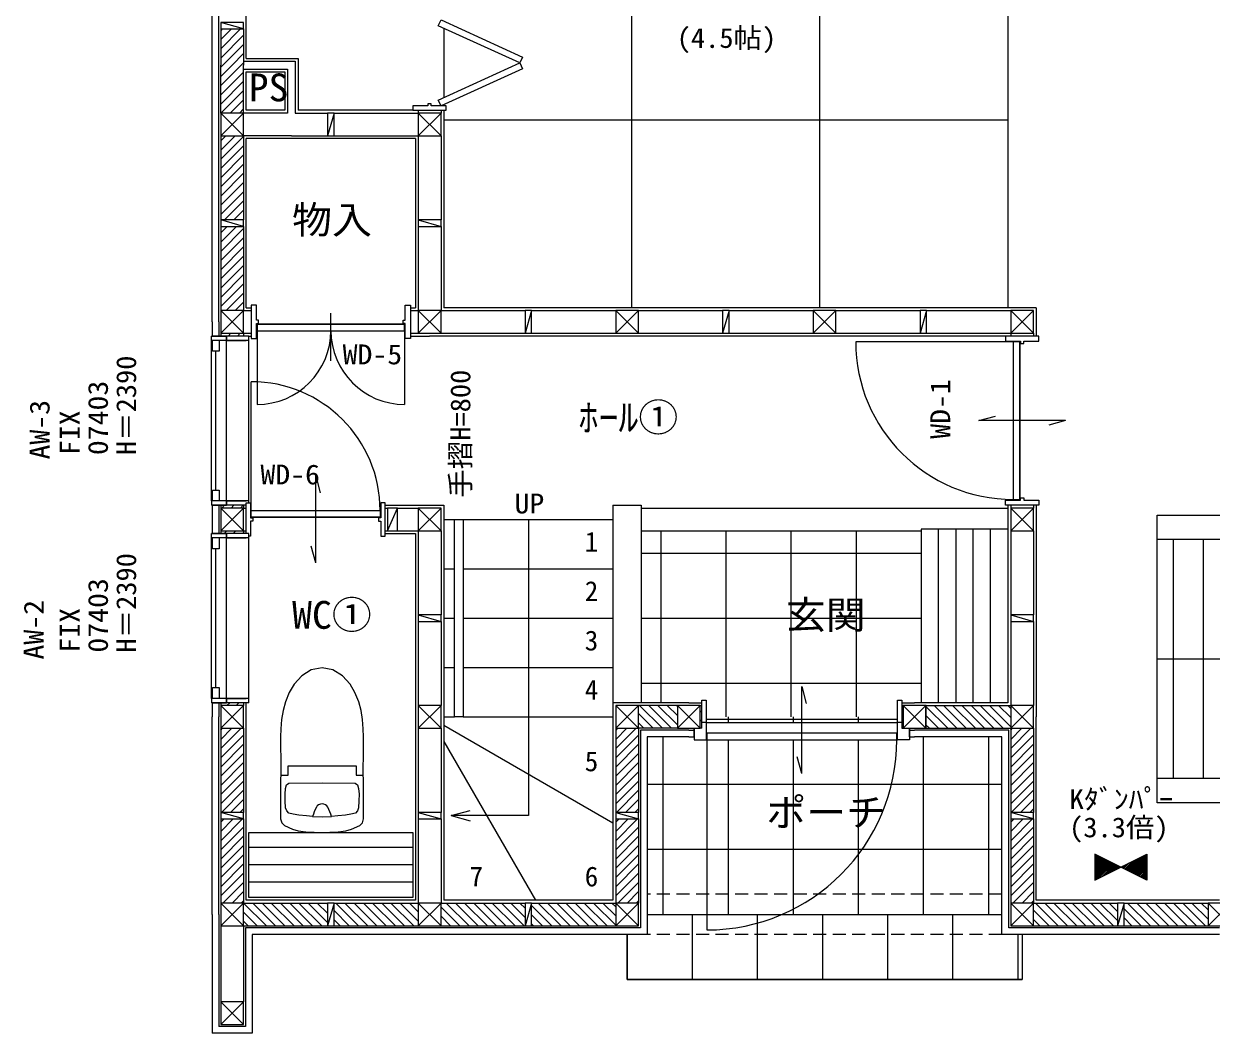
# Model space of a CAD drawing. Units: millimetres at full size, sheet at 1:50. Extents: x -8065 to 1202, y -4689 to 4303.
# Drawn here: x -8065 to -2588, y -4354 to 297 of the extents above; entities that cross this region are included whole.
import ezdxf
from ezdxf.enums import TextEntityAlignment as Align

# ---------------------------------------------------------------- set-up
doc = ezdxf.new("R2010")
doc.units = ezdxf.units.MM
doc.header["$LTSCALE"] = 50
doc.linetypes.add('DASHED1', pattern=[1.8, 1.2, -0.6])
for name, color, linetype, lineweight in [('0-2_柱', 3, 'Continuous', 20), ('0-3_仕上', 3, 'Continuous', 20), ('0-4_下地', 2, 'Continuous', 5), ('0-5_建具', 3, 'Continuous', 20), ('0-6_住設', 2, 'Continuous', 5), ('0-8_造作', 4, 'Continuous', 5), ('0-A_文字', 2, 'Continuous', 5), ('0-B_ハッチ', 1, 'Continuous', 9), ('0-D_ﾚｲﾔ 14', 2, 'Continuous', 5), ('0-E_ﾚｲﾔ 15', 4, 'Continuous', 5), ('0-F_補助線', 4, 'Continuous', 5)]:
    doc.layers.add(name, color=color, linetype=linetype, lineweight=lineweight)
doc.layers.add('0-9_寸法', color=5, linetype='Continuous')
doc.styles.add('ＭＳ ゴシック', font='')
doc.styles.get('ＭＳ ゴシック').set_extended_font_data('MS Gothic')

msp = doc.modelspace()

# ---------------------------------------------------------------- linework, layer by layer
at = {"layer": '0-2_柱'}
for points in [[(-7157.14, -113.87), (-7157.14, -218.87), (-7052.14, -218.87), (-7052.14, -113.87)], [(-6247.14, -113.87), (-6247.14, -218.87), (-6142.14, -218.87), (-6142.14, -113.87)], [(-7157.14, -1023.87), (-7157.14, -1128.87), (-7052.14, -1128.87), (-7052.14, -1023.87)], [(-6247.14, -1023.87), (-6247.14, -1128.87), (-6142.14, -1128.87), (-6142.14, -1023.87)], [(-5232.14, -1128.87), (-5232.14, -1023.87), (-5337.14, -1023.87), (-5337.14, -1128.87)], [(-4322.14, -1128.87), (-4322.14, -1023.87), (-4427.14, -1023.87), (-4427.14, -1128.87)], [(-3517.14, -1023.87), (-3517.14, -1128.87), (-3412.14, -1128.87), (-3412.14, -1023.87)], [(-7157.14, -1933.87), (-7157.14, -2038.87), (-7052.14, -2038.87), (-7052.14, -1933.87)], [(-6247.14, -1933.87), (-6247.14, -2038.87), (-6142.14, -2038.87), (-6142.14, -1933.87)], [(-3412.14, -1933.87), (-3517.14, -1933.87), (-3517.14, -2038.87), (-3412.14, -2038.87)], [(-7157.14, -2948.87), (-7052.14, -2948.87), (-7052.14, -2843.87), (-7157.14, -2843.87)], [(-6142.14, -2843.87), (-6247.14, -2843.87), (-6247.14, -2948.87), (-6142.14, -2948.87)], [(-5337.14, -2843.87), (-5337.14, -2948.87), (-5232.14, -2948.87), (-5232.14, -2843.87)], [(-5053.14, -2843.87), (-5053.14, -2948.87), (-4948.14, -2948.87), (-4948.14, -2843.87)], [(-4013.14, -2843.87), (-4013.14, -2948.87), (-3908.14, -2948.87), (-3908.14, -2843.87)], [(-3517.14, -2843.87), (-3517.14, -2948.87), (-3412.14, -2948.87), (-3412.14, -2843.87)], [(-7157.14, -3753.87), (-7157.14, -3858.87), (-7052.14, -3858.87), (-7052.14, -3753.87)], [(-6247.14, -3753.87), (-6247.14, -3858.87), (-6142.14, -3858.87), (-6142.14, -3753.87)], [(-5337.14, -3753.87), (-5337.14, -3858.87), (-5232.14, -3858.87), (-5232.14, -3753.87)], [(-3517.14, -3753.87), (-3517.14, -3858.87), (-3412.14, -3858.87), (-3412.14, -3753.87)], [(-2502.14, -3858.87), (-2502.14, -3753.87), (-2607.14, -3753.87), (-2607.14, -3858.87)], [(-7157.14, -4208.87), (-7157.14, -4313.87), (-7052.14, -4313.87), (-7052.14, -4208.87)]]:
    msp.add_lwpolyline(points, close=True, dxfattribs=at)
at = {"layer": '0-3_仕上'}
for p, q in [((-7197.14, 106.63), (-7197.14, 743.63)), ((-7039.64, 137.13), (-7039.64, 743.63)), ((-7039.64, 137.13), (-6801.14, 137.13)), ((-6801.14, 137.13), (-6801.14, -101.37)), ((-7197.14, -166.37), (-7197.14, 106.63)), ((-7039.64, 76.13), (-6862.14, 76.13)), ((-7039.64, -101.37), (-7039.64, 76.13)), ((-6862.14, 76.13), (-6862.14, -101.37)), ((-6862.14, -101.37), (-7039.64, -101.37)), ((-6271.64, -101.37), (-6801.14, -101.37)), ((-7197.14, -1076.37), (-7197.14, -166.37)), ((-7039.64, -1011.37), (-7039.64, -231.37)), ((-6831.64, -231.37), (-7039.64, -231.37)), ((-6259.64, -231.37), (-6831.64, -231.37)), ((-6259.64, -231.37), (-6259.64, -1011.37)), ((-7039.64, -1011.37), (-7016.64, -1011.37)), ((-6282.64, -1011.37), (-6259.64, -1011.37)), ((-5284.64, -1011.37), (-6129.64, -1011.37)), ((-4374.64, -1011.37), (-5284.64, -1011.37)), ((-3399.64, -1011.37), (-4374.64, -1011.37)), ((-3399.64, -1011.37), (-3399.64, -1141.37)), ((-7197.14, -1076.37), (-7197.14, -1141.37)), ((-7027.64, -1141.37), (-7016.64, -1141.37)), ((-6282.64, -1141.37), (-6194.64, -1141.37)), ((-5284.64, -1141.37), (-6194.64, -1141.37)), ((-4374.64, -1141.37), (-5284.64, -1141.37)), ((-3541.64, -1141.37), (-4374.64, -1141.37)), ((-7197.14, -1921.37), (-7197.14, -1986.37)), ((-6399.64, -1921.37), (-6129.64, -1921.37)), ((-6129.64, -1921.37), (-6129.64, -2896.37)), ((-3529.64, -1921.37), (-3529.64, -1986.37)), ((-3399.64, -1921.37), (-3399.64, -1986.37)), ((-7197.14, -1986.37), (-7197.14, -2051.37)), ((-3529.64, -1986.37), (-3529.64, -2831.37)), ((-3399.64, -1986.37), (-3399.64, -2896.37)), ((-6399.64, -2051.37), (-6259.64, -2051.37)), ((-6259.64, -2051.37), (-6259.64, -2896.37)), ((-7197.14, -2831.37), (-7197.14, -2896.37)), ((-7039.64, -2896.37), (-7039.64, -2831.37)), ((-5000.64, -2831.37), (-5349.64, -2831.37)), ((-5349.64, -2831.37), (-5349.64, -3741.37)), ((-5000.64, -2831.37), (-4940.64, -2831.37)), ((-4920.64, -2831.37), (-4920.54, -2831.37)), ((-4038.74, -2831.37), (-4038.64, -2831.37)), ((-4018.64, -2831.37), (-3960.64, -2831.37)), ((-3529.64, -2831.37), (-3960.64, -2831.37)), ((-7197.14, -3806.37), (-7197.14, -2896.37)), ((-7039.64, -3741.37), (-7039.64, -2896.37)), ((-6259.64, -2896.37), (-6259.64, -3741.37)), ((-6129.64, -2896.37), (-6129.64, -3741.37)), ((-3399.64, -3741.37), (-3399.64, -2896.37)), ((-5000.64, -2988.87), (-5192.14, -2988.87)), ((-5192.14, -2988.87), (-5192.14, -3898.87)), ((-5000.64, -2988.87), (-4975.64, -2988.87)), ((-3983.64, -2988.87), (-3960.64, -2988.87)), ((-3557.14, -2988.87), (-3960.64, -2988.87)), ((-3557.14, -3898.87), (-3557.14, -2988.87)), ((-6259.64, -3741.37), (-7039.64, -3741.37)), ((-5349.64, -3741.37), (-6129.64, -3741.37)), ((-2554.64, -3741.37), (-3399.64, -3741.37)), ((-7197.14, -3806.37), (-7197.14, -4353.87)), ((-6194.64, -3898.87), (-7012.14, -3898.87)), ((-7012.14, -3898.87), (-7012.14, -4353.87)), ((-5192.14, -3898.87), (-6194.64, -3898.87)), ((-2554.64, -3898.87), (-3557.14, -3898.87)), ((-7012.14, -4353.87), (-7197.14, -4353.87))]:
    msp.add_line(p, q, dxfattribs=at)
at = {"layer": '0-3_仕上', "color": 4, "lineweight": 5}
msp.add_line((-5349.64, -1921.37), (-5219.64, -1921.37), dxfattribs=at)
at = {"layer": '0-3_仕上', "color": 2, "lineweight": 5}
for p, q in [((-5219.64, -1933.87), (-3529.64, -1933.87)), ((-6129.64, -1986.37), (-6079.64, -1986.37)), ((-6039.64, -1986.37), (-5349.64, -1986.37)), ((-5219.64, -2038.87), (-3929.64, -2038.87)), ((-6129.64, -2213.87), (-6079.64, -2213.87)), ((-6039.64, -2213.87), (-5349.64, -2213.87)), ((-6129.64, -2441.37), (-6079.64, -2441.37)), ((-6039.64, -2441.37), (-5349.64, -2441.37)), ((-6129.64, -2668.87), (-6079.64, -2668.87)), ((-6039.64, -2668.87), (-5349.64, -2668.87)), ((-6129.64, -2896.37), (-6079.64, -2896.37)), ((-6039.64, -2896.37), (-5349.64, -2896.37)), ((-6129.64, -2933.9), (-5349.64, -3384.23)), ((-6129.64, -3008.95), (-5706.78, -3741.37)), ((-5192.14, -3806.37), (-3557.14, -3806.37))]:
    msp.add_line(p, q, dxfattribs=at)
at = {"layer": '0-3_仕上'}
msp.add_lwpolyline([(-6129.64, -101.37), (-6129.64, -166.37), (-6129.64, -1011.37)], dxfattribs=at)
at = {"layer": '0-3_仕上', "color": 2, "lineweight": 5}
msp.add_lwpolyline([(-6039.64, -1986.37), (-6039.64, -2896.37), (-6079.64, -2896.37), (-6079.64, -1986.37)], close=True, dxfattribs=at)
msp.add_lwpolyline([(-3464.64, -3898.87), (-3464.64, -4106.37), (-5284.64, -4106.37), (-5284.64, -3898.87)], dxfattribs=at)
at = {"layer": '0-4_下地'}
for p, q in [((-7166.14, 106.63), (-7166.14, 743.63)), ((-7157.14, 273.63), (-7157.14, 106.63)), ((-7052.14, 273.63), (-7052.14, 124.63)), ((-7052.14, 124.63), (-6813.64, 124.63)), ((-6813.64, 124.63), (-6813.64, -113.87)), ((-7166.14, -166.37), (-7166.14, 106.63)), ((-7157.14, -113.87), (-7157.14, 106.63)), ((-7052.14, 88.63), (-6849.64, 88.63)), ((-7052.14, -113.87), (-7052.14, 88.63)), ((-6849.64, 88.63), (-6849.64, -113.87)), ((-6247.14, -101.37), (-6247.14, -113.87)), ((-6142.14, -101.37), (-6142.14, -113.87)), ((-6849.64, -113.87), (-7052.14, -113.87)), ((-6813.64, -113.87), (-6664.64, -113.87)), ((-6634.64, -113.87), (-6247.14, -113.87)), ((-7166.14, -1076.37), (-7166.14, -166.37)), ((-7157.14, -218.87), (-7157.14, -606.37)), ((-7052.14, -218.87), (-7052.14, -606.37)), ((-6831.64, -218.87), (-7052.14, -218.87)), ((-6831.64, -218.87), (-6664.64, -218.87)), ((-6634.64, -218.87), (-6247.14, -218.87)), ((-6247.14, -218.87), (-6247.14, -606.37)), ((-6142.14, -218.87), (-6142.14, -606.37)), ((-7157.14, -636.37), (-7157.14, -1023.87)), ((-7052.14, -636.37), (-7052.14, -1023.87)), ((-6247.14, -636.37), (-6247.14, -1023.87)), ((-6142.14, -636.37), (-6142.14, -1023.87)), ((-7052.14, -1023.87), (-7016.64, -1023.87)), ((-6992.64, -1023.87), (-6992.54, -1023.87)), ((-6306.74, -1023.87), (-6306.64, -1023.87)), ((-6282.64, -1023.87), (-6247.14, -1023.87)), ((-6142.14, -1023.87), (-5754.64, -1023.87)), ((-5724.64, -1023.87), (-5337.14, -1023.87)), ((-5232.14, -1023.87), (-4844.64, -1023.87)), ((-4814.64, -1023.87), (-4427.14, -1023.87)), ((-4322.14, -1023.87), (-3934.64, -1023.87)), ((-3904.64, -1023.87), (-3517.14, -1023.87)), ((-7166.14, -1076.37), (-7166.14, -1141.37)), ((-7157.14, -1128.87), (-7157.14, -1141.37)), ((-7052.14, -1128.87), (-7016.64, -1128.87)), ((-7052.14, -1128.87), (-7052.14, -1141.37)), ((-6992.64, -1128.87), (-6992.54, -1128.87)), ((-6306.74, -1128.87), (-6306.64, -1128.87)), ((-6282.64, -1128.87), (-6247.14, -1128.87)), ((-6142.14, -1128.87), (-5754.64, -1128.87)), ((-5724.64, -1128.87), (-5337.14, -1128.87)), ((-5232.14, -1128.87), (-4844.64, -1128.87)), ((-4814.64, -1128.87), (-4427.14, -1128.87)), ((-4322.14, -1128.87), (-3934.64, -1128.87)), ((-3904.64, -1128.87), (-3517.14, -1128.87)), ((-3517.14, -1128.87), (-3517.14, -1141.37)), ((-3412.14, -1128.87), (-3412.14, -1141.37)), ((-7166.14, -1921.37), (-7166.14, -1986.37)), ((-7157.14, -1921.37), (-7157.14, -1933.87)), ((-7052.14, -1921.37), (-7052.14, -1933.87)), ((-7052.14, -1933.87), (-7039.64, -1933.87)), ((-7019.64, -1933.87), (-7019.54, -1933.87)), ((-6419.74, -1933.87), (-6419.64, -1933.87)), ((-6399.64, -1933.87), (-6388.14, -1933.87)), ((-6343.14, -1933.87), (-6247.14, -1933.87)), ((-5349.64, -1921.37), (-5349.64, -2831.37)), ((-5219.64, -1921.37), (-5219.64, -2831.37)), ((-3517.14, -1921.37), (-3517.14, -1933.87)), ((-3412.14, -1921.37), (-3412.14, -1933.87)), ((-7166.14, -1986.37), (-7166.14, -2051.37)), ((-7157.14, -2038.87), (-7157.14, -2051.37)), ((-7052.14, -2038.87), (-7039.64, -2038.87)), ((-7052.14, -2038.87), (-7052.14, -2051.37)), ((-7019.64, -2038.87), (-7019.54, -2038.87)), ((-6419.74, -2038.87), (-6419.64, -2038.87)), ((-6399.64, -2038.87), (-6388.14, -2038.87)), ((-6343.14, -2038.87), (-6247.14, -2038.87)), ((-6247.14, -2038.87), (-6247.14, -2426.37)), ((-6142.14, -2038.87), (-6142.14, -2426.37)), ((-3517.14, -2038.87), (-3517.14, -2426.37)), ((-3412.14, -2038.87), (-3412.14, -2426.37)), ((-6247.14, -2456.37), (-6247.14, -2843.87)), ((-6142.14, -2456.37), (-6142.14, -2843.87)), ((-3517.14, -2456.37), (-3517.14, -2843.87)), ((-3412.14, -2456.37), (-3412.14, -2843.87)), ((-7166.14, -2831.37), (-7166.14, -2896.37)), ((-7157.14, -2831.37), (-7157.14, -2843.87)), ((-7052.14, -2831.37), (-7052.14, -2843.87)), ((-5053.14, -2843.87), (-5232.14, -2843.87)), ((-4948.14, -2843.87), (-4940.64, -2843.87)), ((-4920.64, -2843.87), (-4920.54, -2843.87)), ((-4038.74, -2843.87), (-4038.64, -2843.87)), ((-4018.64, -2843.87), (-4013.14, -2843.87)), ((-3906.14, -2843.87), (-3517.14, -2843.87)), ((-7166.14, -3806.37), (-7166.14, -2896.37)), ((-7157.14, -2948.87), (-7157.14, -3336.37)), ((-7052.14, -2948.87), (-7052.14, -3336.37)), ((-6247.14, -2948.87), (-6247.14, -3336.37)), ((-6142.14, -2948.87), (-6142.14, -3336.37)), ((-5337.14, -2948.87), (-5337.14, -3336.37)), ((-5053.14, -2948.87), (-5232.14, -2948.87)), ((-5232.14, -2948.87), (-5232.14, -3336.37)), ((-3906.14, -2948.87), (-3517.14, -2948.87)), ((-3517.14, -2948.87), (-3517.14, -3336.37)), ((-3412.14, -2948.87), (-3412.14, -3336.37)), ((-5000.64, -2957.87), (-5223.14, -2957.87)), ((-5223.14, -2957.87), (-5223.14, -3867.87)), ((-5000.64, -2957.87), (-4975.64, -2957.87)), ((-3983.64, -2957.87), (-3960.64, -2957.87)), ((-3526.14, -2957.87), (-3960.64, -2957.87)), ((-3526.14, -3867.87), (-3526.14, -2957.87)), ((-7157.14, -3366.37), (-7157.14, -3753.87)), ((-7052.14, -3366.37), (-7052.14, -3753.87)), ((-6247.14, -3366.37), (-6247.14, -3753.87)), ((-6142.14, -3366.37), (-6142.14, -3753.87)), ((-5337.14, -3366.37), (-5337.14, -3753.87)), ((-5232.14, -3366.37), (-5232.14, -3753.87)), ((-3517.14, -3366.37), (-3517.14, -3753.87)), ((-3412.14, -3366.37), (-3412.14, -3753.87)), ((-7052.14, -3753.87), (-6664.64, -3753.87)), ((-6634.64, -3753.87), (-6247.14, -3753.87)), ((-6142.14, -3753.87), (-5754.64, -3753.87)), ((-5724.64, -3753.87), (-5337.14, -3753.87)), ((-3412.14, -3753.87), (-3024.64, -3753.87)), ((-2994.64, -3753.87), (-2607.14, -3753.87)), ((-7166.14, -3806.37), (-7166.14, -4322.87)), ((-7157.14, -3858.87), (-7157.14, -4208.87)), ((-7052.14, -3858.87), (-6664.64, -3858.87)), ((-7052.14, -3858.87), (-7052.14, -4208.87)), ((-6194.64, -3867.87), (-7043.14, -3867.87)), ((-7043.14, -3867.87), (-7043.14, -4322.87)), ((-6634.64, -3858.87), (-6247.14, -3858.87)), ((-5223.14, -3867.87), (-6194.64, -3867.87)), ((-6142.14, -3858.87), (-5754.64, -3858.87)), ((-5724.64, -3858.87), (-5337.14, -3858.87)), ((-2554.64, -3867.87), (-3526.14, -3867.87)), ((-3412.14, -3858.87), (-3024.64, -3858.87)), ((-2994.64, -3858.87), (-2607.14, -3858.87)), ((-7043.14, -4322.87), (-7166.14, -4322.87))]:
    msp.add_line(p, q, dxfattribs=at)
at = {"layer": '0-4_下地', "linetype": 'DASHED1'}
for p, q in [((-3557.14, -3713.87), (-5192.14, -3713.87)), ((-3557.14, -3898.87), (-5192.14, -3898.87))]:
    msp.add_line(p, q, dxfattribs=at)
at = {"layer": '0-4_下地', "color": 3, "lineweight": 20}
for points in [[(-7157.14, 273.63), (-7052.14, 273.63), (-7052.14, 303.63), (-7157.14, 303.63)], [(-6634.64, -218.87), (-6634.64, -113.87), (-6664.64, -113.87), (-6664.64, -218.87)], [(-7157.14, -636.37), (-7052.14, -636.37), (-7052.14, -606.37), (-7157.14, -606.37)], [(-6142.14, -606.37), (-6247.14, -606.37), (-6247.14, -636.37), (-6142.14, -636.37)], [(-5724.64, -1128.87), (-5724.64, -1023.87), (-5754.64, -1023.87), (-5754.64, -1128.87)], [(-4814.64, -1128.87), (-4814.64, -1023.87), (-4844.64, -1023.87), (-4844.64, -1128.87)], [(-3904.64, -1128.87), (-3904.64, -1023.87), (-3934.64, -1023.87), (-3934.64, -1128.87)], [(-6388.14, -1933.87), (-6388.14, -2038.87), (-6343.14, -2038.87), (-6343.14, -1933.87)], [(-6142.14, -2426.37), (-6247.14, -2426.37), (-6247.14, -2456.37), (-6142.14, -2456.37)], [(-3412.14, -2426.37), (-3517.14, -2426.37), (-3517.14, -2456.37), (-3412.14, -2456.37)], [(-7157.14, -3366.37), (-7052.14, -3366.37), (-7052.14, -3336.37), (-7157.14, -3336.37)], [(-6142.14, -3336.37), (-6247.14, -3336.37), (-6247.14, -3366.37), (-6142.14, -3366.37)], [(-5232.14, -3336.37), (-5337.14, -3336.37), (-5337.14, -3366.37), (-5232.14, -3366.37)], [(-3517.14, -3366.37), (-3412.14, -3366.37), (-3412.14, -3336.37), (-3517.14, -3336.37)], [(-6634.64, -3858.87), (-6634.64, -3753.87), (-6664.64, -3753.87), (-6664.64, -3858.87)], [(-5724.64, -3858.87), (-5724.64, -3753.87), (-5754.64, -3753.87), (-5754.64, -3858.87)], [(-2994.64, -3858.87), (-2994.64, -3753.87), (-3024.64, -3753.87), (-3024.64, -3858.87)]]:
    msp.add_lwpolyline(points, close=True, dxfattribs=at)
msp.add_lwpolyline([(-3908.14, -2948.87), (-3906.14, -2948.87), (-3906.14, -2843.87), (-3908.14, -2843.87)], dxfattribs=at)
at = {"layer": '0-5_建具'}
for p, q in [((-6202.14, -81.37), (-6271.64, -81.37)), ((-6271.64, -81.37), (-6271.64, -101.37)), ((-6187.14, -81.37), (-6187.14, -71.37)), ((-6117.64, -81.37), (-6187.14, -81.37)), ((-6992.64, -999.37), (-7016.64, -999.37)), ((-6992.64, -1068.87), (-6992.64, -999.37)), ((-6306.64, -999.37), (-6282.64, -999.37)), ((-6306.64, -1068.87), (-6306.64, -999.37)), ((-6282.64, -999.37), (-6282.64, -1153.37)), ((-6992.64, -1153.37), (-6992.64, -1083.87)), ((-6992.64, -1083.87), (-6982.64, -1083.87)), ((-6316.64, -1068.87), (-6306.64, -1068.87)), ((-6306.64, -1153.37), (-6306.64, -1083.87)), ((-7200.14, -1161.37), (-7200.14, -1141.37)), ((-7027.64, -1141.37), (-7200.14, -1141.37)), ((-7197.14, -1141.37), (-7130.14, -1141.37)), ((-7130.14, -1161.37), (-7130.14, -1141.37)), ((-7130.14, -1141.37), (-7130.14, -1161.37)), ((-7027.64, -1161.37), (-7027.64, -1141.37)), ((-3387.64, -1165.37), (-3387.64, -1141.37)), ((-7027.64, -1161.37), (-7200.14, -1161.37)), ((-7195.14, -1211.37), (-7195.14, -1161.37)), ((-7130.14, -1161.37), (-7039.64, -1161.37)), ((-6282.64, -1153.37), (-6306.64, -1153.37)), ((-3541.64, -1165.37), (-3472.14, -1165.37)), ((-3472.14, -1165.37), (-3472.14, -1175.37)), ((-3457.14, -1165.37), (-3387.64, -1165.37)), ((-7180.14, -1851.37), (-7180.14, -1211.37)), ((-7195.14, -1901.37), (-7195.14, -1851.37)), ((-7200.14, -1901.37), (-7200.14, -1921.37)), ((-7027.64, -1901.37), (-7200.14, -1901.37)), ((-7130.14, -1901.37), (-7130.14, -1921.37)), ((-7130.14, -1901.37), (-7039.64, -1901.37)), ((-7027.64, -1909.27), (-7027.64, -1901.37)), ((-7019.64, -1909.37), (-7019.64, -1978.87)), ((-6399.64, -1909.37), (-6419.64, -1909.37)), ((-6419.64, -1909.37), (-6419.64, -1978.87)), ((-6399.64, -2063.37), (-6399.64, -1909.37)), ((-3541.64, -1921.37), (-3541.64, -1897.37)), ((-3541.64, -1897.37), (-3472.14, -1897.37)), ((-3457.14, -1887.37), (-3457.14, -1897.37)), ((-3457.14, -1897.37), (-3387.64, -1897.37)), ((-3387.64, -1897.37), (-3387.64, -1921.37)), ((-7039.64, -1921.37), (-7200.14, -1921.37)), ((-3387.64, -1921.37), (-3541.64, -1921.37)), ((-7019.64, -1978.87), (-7009.64, -1978.87)), ((-7019.64, -1993.87), (-7019.64, -2063.37)), ((-6429.64, -1993.87), (-6419.64, -1993.87)), ((-6419.64, -1993.87), (-6419.64, -2063.37)), ((-7200.14, -2071.37), (-7200.14, -2051.37)), ((-7027.64, -2051.37), (-7200.14, -2051.37)), ((-7027.64, -2071.37), (-7200.14, -2071.37)), ((-7197.14, -2051.37), (-7130.14, -2051.37)), ((-7195.14, -2121.37), (-7195.14, -2071.37)), ((-7130.14, -2071.37), (-7130.14, -2051.37)), ((-7130.14, -2051.37), (-7130.14, -2071.37)), ((-7130.14, -2071.37), (-7039.64, -2071.37)), ((-7019.64, -2063.37), (-7031.54, -2063.37)), ((-7027.64, -2071.37), (-7027.64, -2051.37)), ((-6419.64, -2063.37), (-6399.64, -2063.37)), ((-7180.14, -2761.37), (-7180.14, -2121.37)), ((-7195.14, -2811.37), (-7195.14, -2761.37)), ((-7200.14, -2811.37), (-7200.14, -2831.37)), ((-7027.64, -2811.37), (-7200.14, -2811.37)), ((-7027.64, -2831.37), (-7200.14, -2831.37)), ((-7130.14, -2811.37), (-7130.14, -2831.37)), ((-7130.14, -2811.37), (-7039.64, -2811.37)), ((-7027.64, -2831.37), (-7027.64, -2811.37)), ((-4920.64, -2819.37), (-4920.64, -3001.87)), ((-4038.64, -2819.37), (-4018.64, -2819.37)), ((-4038.64, -3001.87), (-4038.64, -2819.37)), ((-4018.64, -2819.37), (-4018.64, -2948.87)), ((-4975.64, -2988.87), (-4975.64, -2948.87)), ((-4940.64, -2948.87), (-4948.14, -2948.87)), ((-4920.64, -2921.87), (-4940.64, -2921.87)), ((-4018.64, -2921.87), (-4038.64, -2921.87)), ((-4018.64, -2948.87), (-4013.14, -2948.87)), ((-3983.64, -2988.87), (-3983.64, -2948.87)), ((-3983.64, -2948.87), (-3983.64, -3001.87)), ((-4917.64, -3001.87), (-4041.64, -3001.87)), ((-3983.64, -3001.87), (-4038.64, -3001.87))]:
    msp.add_line(p, q, dxfattribs=at)
at = {"layer": '0-5_建具', "color": 5, "lineweight": 13}
for p, q in [((-6649.64, -1256.37), (-6649.64, -1036.37)), ((-6989.64, -1116.87), (-6989.64, -1456.87)), ((-6309.64, -1116.87), (-6309.64, -1456.87)), ((-3505.14, -1168.37), (-4231.14, -1168.37)), ((-7016.64, -1945.87), (-7016.64, -1351.87)), ((-3264.64, -1531.37), (-3341.92, -1552.08)), ((-6719.64, -2186.37), (-6740.35, -2109.1)), ((-4479.64, -3156.87), (-4479.64, -2756.87)), ((-4479.64, -2756.87), (-4458.94, -2834.15)), ((-4917.64, -3001.87), (-4917.64, -3877.87)), ((-4479.64, -3156.87), (-4500.35, -3079.6))]:
    msp.add_line(p, q, dxfattribs=at)
at = {"layer": '0-5_建具', "color": 2, "lineweight": 5}
for p, q in [((-6989.64, -1086.87), (-6309.64, -1086.87)), ((-7197.14, -1141.37), (-7188.14, -1141.37)), ((-7027.64, -1909.27), (-7027.64, -1141.37)), ((-7200.14, -1901.37), (-7200.14, -1161.37)), ((-7130.14, -1901.37), (-7130.14, -1161.37)), ((-3475.14, -1168.37), (-3475.14, -1894.37)), ((-7197.14, -1921.37), (-7188.14, -1921.37)), ((-7016.64, -1975.87), (-6422.64, -1975.87)), ((-7200.14, -2811.37), (-7200.14, -2071.37)), ((-7197.14, -2051.37), (-7188.14, -2051.37)), ((-7130.14, -2811.37), (-7130.14, -2071.37)), ((-7027.64, -2831.37), (-7027.64, -2051.37)), ((-7197.14, -2831.37), (-7188.14, -2831.37)), ((-4920.64, -2921.87), (-4038.64, -2921.87)), ((-4920.64, -3001.87), (-4038.64, -3001.87))]:
    msp.add_line(p, q, dxfattribs=at)
at = {"layer": '0-5_建具'}
for points in [[(-6142.14, -81.37), (-6154.56, -54.06), (-5779.07, 116.71), (-6154.56, 287.49), (-6142.14, 314.8), (-5766.65, 144.02), (-5779.07, 116.71), (-5766.65, 89.41)], [(-6989.64, -1086.87), (-6989.64, -1116.87), (-6309.64, -1116.87), (-6309.64, -1086.87)], [(-3475.14, -1168.37), (-3505.14, -1168.37), (-3505.14, -1894.37), (-3475.14, -1894.37)], [(-7016.64, -1975.87), (-7016.64, -1945.87), (-6422.64, -1945.87), (-6422.64, -1975.87)]]:
    msp.add_lwpolyline(points, close=True, dxfattribs=at)
for points in [[(-6271.64, -101.37), (-6117.64, -101.37), (-6117.64, -81.37)], [(-6187.14, -71.37), (-6202.14, -71.37), (-6202.14, -81.37)], [(-7016.64, -999.37), (-7016.64, -1153.37), (-6992.64, -1153.37)], [(-6982.64, -1083.87), (-6982.64, -1068.87), (-6992.64, -1068.87)], [(-6306.64, -1083.87), (-6316.64, -1083.87), (-6316.64, -1068.87)], [(-3387.64, -1141.37), (-3541.64, -1141.37), (-3541.64, -1165.37)], [(-7165.14, -1161.37), (-7165.14, -1211.37), (-7195.14, -1211.37)], [(-3472.14, -1175.37), (-3457.14, -1175.37), (-3457.14, -1165.37)], [(-7195.14, -1851.37), (-7165.14, -1851.37), (-7165.14, -1901.37)], [(-7197.14, -1921.37), (-7130.14, -1921.37), (-7130.14, -1901.37)], [(-7039.64, -2051.37), (-7039.64, -1909.37), (-7019.64, -1909.37)], [(-3472.14, -1897.37), (-3472.14, -1887.37), (-3457.14, -1887.37)], [(-7009.64, -1978.87), (-7009.64, -1993.87), (-7019.64, -1993.87)], [(-6419.64, -1978.87), (-6429.64, -1978.87), (-6429.64, -1993.87)], [(-7165.14, -2071.37), (-7165.14, -2121.37), (-7195.14, -2121.37)], [(-7195.14, -2761.37), (-7165.14, -2761.37), (-7165.14, -2811.37)], [(-7197.14, -2831.37), (-7130.14, -2831.37), (-7130.14, -2811.37)], [(-4940.64, -2948.87), (-4940.64, -2819.37), (-4920.64, -2819.37)], [(-4975.64, -2948.87), (-4975.64, -3001.87), (-4920.64, -3001.87)], [(-4041.64, -3001.87), (-4041.64, -2971.87), (-4917.64, -2971.87), (-4917.64, -3001.87)]]:
    msp.add_lwpolyline(points, dxfattribs=at)
at = {"layer": '0-5_建具', "color": 5, "lineweight": 13}
for points in [[(-3264.64, -1531.37), (-3664.64, -1531.37), (-3587.37, -1510.67)], [(-6719.64, -2186.37), (-6719.64, -1786.37), (-6698.94, -1863.65)]]:
    msp.add_lwpolyline(points, dxfattribs=at)
for centre, radius, start, end in [((-6989.64, -1116.87), 340, 270, 0), ((-6309.64, -1116.87), 340, 180, 270), ((-3505.14, -1168.37), 726, 180, 270), ((-7016.64, -1945.87), 594, 0, 90), ((-4917.64, -3001.87), 876, 270, 0)]:
    msp.add_arc(centre, radius, start, end, dxfattribs=at)
at = {"layer": '0-6_住設'}
for p, q in [((-2841.96, -3292.19), (-2841.96, -1967.19)), ((-2841.96, -1967.19), (-2178.96, -1967.19)), ((-3849.64, -2831.37), (-3849.64, -2031.37)), ((-3769.64, -2031.37), (-3769.64, -2831.37)), ((-3689.64, -2831.37), (-3689.64, -2031.37)), ((-3609.64, -2831.37), (-3609.64, -2031.37)), ((-2153.96, -2079.19), (-2841.96, -2079.19)), ((-2766.96, -3179.19), (-2766.96, -2079.19)), ((-2628.96, -3179.19), (-2628.96, -2079.19)), ((-2841.96, -2629.19), (-2153.96, -2629.19)), ((-2841.96, -3179.19), (-2153.96, -3179.19)), ((-2178.96, -3292.19), (-2841.96, -3292.19))]:
    msp.add_line(p, q, dxfattribs=at)
at = {"layer": '0-6_住設', "color": 4}
for p, q in [((-5129.64, -2038.87), (-5129.64, -2831.37)), ((-4829.64, -2038.87), (-4829.64, -2896.37)), ((-4529.64, -2038.87), (-4529.64, -2896.37)), ((-4229.64, -2038.87), (-4229.64, -2896.37)), ((-5219.64, -2141.37), (-3929.64, -2141.37)), ((-5219.64, -2441.37), (-3929.64, -2441.37)), ((-5219.64, -2741.37), (-3929.64, -2741.37)), ((-4819.64, -2896.37), (-4819.64, -2921.87)), ((-4819.64, -2896.37), (-4819.64, -2921.87)), ((-4519.64, -2896.37), (-4519.64, -2921.87)), ((-4519.64, -2896.37), (-4519.64, -2921.87)), ((-4219.64, -2896.37), (-4219.64, -2921.87)), ((-4219.64, -2896.37), (-4219.64, -2921.87)), ((-4920.54, -2906.37), (-4038.74, -2906.37)), ((-4920.54, -2906.37), (-4038.74, -2906.37)), ((-5119.64, -2988.87), (-5119.64, -3806.37)), ((-5119.64, -2988.87), (-5119.64, -3806.37)), ((-4819.64, -3001.87), (-4819.64, -3806.37)), ((-4819.64, -3001.87), (-4819.64, -3806.37)), ((-4519.64, -3001.87), (-4519.64, -3806.37)), ((-4519.64, -3001.87), (-4519.64, -3806.37)), ((-4219.64, -3001.87), (-4219.64, -3806.37)), ((-4219.64, -3001.87), (-4219.64, -3806.37)), ((-3919.64, -2988.87), (-3919.64, -3806.37)), ((-3919.64, -2988.87), (-3919.64, -3806.37)), ((-3619.64, -2988.87), (-3619.64, -3806.37)), ((-3619.64, -2988.87), (-3619.64, -3806.37)), ((-5192.14, -3206.37), (-3557.14, -3206.37)), ((-5192.14, -3206.37), (-3557.14, -3206.37)), ((-5192.14, -3506.37), (-3557.14, -3506.37)), ((-5192.14, -3506.37), (-3557.14, -3506.37)), ((-5192.14, -3806.37), (-3557.14, -3806.37)), ((-5192.14, -3806.37), (-3557.14, -3806.37)), ((-5192.14, -3806.37), (-3557.14, -3806.37)), ((-4984.64, -3806.37), (-4984.64, -4106.37)), ((-4684.64, -3806.37), (-4684.64, -4106.37)), ((-4384.64, -3806.37), (-4384.64, -4106.37)), ((-4084.64, -3806.37), (-4084.64, -4106.37)), ((-3784.64, -3806.37), (-3784.64, -4106.37)), ((-5284.64, -3898.87), (-5284.64, -4106.37)), ((-3484.64, -3898.87), (-3484.64, -4106.37)), ((-5284.64, -4106.37), (-3464.64, -4106.37))]:
    msp.add_line(p, q, dxfattribs=at)
at = {"layer": '0-6_住設', "color": 5, "lineweight": 13}
msp.add_line((-6094.64, -3351.37), (-6007.71, -3328.08), dxfattribs=at)
msp.add_lwpolyline([(-5739.64, -1986.37), (-5739.64, -3351.37), (-6094.64, -3351.37), (-6007.71, -3374.66)], dxfattribs=at)
at = {"layer": '0-6_住設'}
for points in [[(-3529.64, -2031.37), (-3929.64, -2031.37), (-3929.64, -2831.37)], [(-6690.19, -2669.87), (-6739.84, -2679.45), (-6783.78, -2706.69), (-6818.97, -2746.08), (-6841.39, -2784.09), (-6859.49, -2827.63), (-6869.69, -2866.67), (-6876.49, -2908.85), (-6880.19, -2951.49), (-6881.57, -2988.78), (-6881.69, -3035.23), (-6880.67, -3087.6), (-6880.11, -3121.6), (-6881.69, -3224.43), (-6881.69, -3366.23), (-6876.17, -3384.48), (-6863.48, -3396.84), (-6826, -3413.53), (-6800.07, -3420.64), (-6764.45, -3425.37), (-6726.44, -3428.12), (-6690.19, -3428.87), (-6653.94, -3428.12), (-6615.94, -3425.37), (-6580.31, -3420.64), (-6554.38, -3413.53), (-6516.9, -3396.84), (-6504.21, -3384.48), (-6498.69, -3366.23), (-6498.69, -3224.43), (-6500.27, -3121.6), (-6499.71, -3087.6), (-6498.69, -3035.23), (-6498.81, -2988.78), (-6500.19, -2951.49), (-6503.89, -2908.85), (-6510.69, -2866.67), (-6520.89, -2827.63), (-6538.99, -2784.09), (-6561.41, -2746.08)], [(-6561.41, -2746.08), (-6596.6, -2706.69), (-6640.54, -2679.45), (-6690.19, -2669.87)], [(-6880.77, -3164.75), (-6846.51, -3164.73), (-6846.51, -3121.57), (-6533.88, -3121.57), (-6533.88, -3164.73), (-6499.61, -3164.75)], [(-6733.96, -3354.69), (-6762.65, -3352.93), (-6797.46, -3349.7), (-6823.36, -3344.87), (-6843.54, -3339.32), (-6853.24, -3329.12), (-6858.48, -3315.55), (-6860.26, -3283.71), (-6860.59, -3252.29), (-6858.6, -3225.61), (-6853.38, -3209.51), (-6843.06, -3201.59), (-6690.19, -3200.31), (-6537.32, -3201.59), (-6527.01, -3209.51), (-6521.79, -3225.61), (-6519.8, -3252.29), (-6520.12, -3283.71), (-6521.9, -3315.55), (-6527.15, -3329.12), (-6536.85, -3339.32), (-6557.02, -3344.87), (-6582.92, -3349.7), (-6617.74, -3352.93), (-6646.42, -3354.69)]]:
    msp.add_lwpolyline(points, dxfattribs=at)
msp.add_lwpolyline([(-6690.19, -3296.59), (-6697.94, -3297.72), (-6706, -3300.92), (-6712.46, -3305.91), (-6716.52, -3312.14), (-6721.48, -3322.85), (-6725.93, -3333.49), (-6730.21, -3344.21), (-6734.04, -3354.51), (-6733.71, -3355.24), (-6732.2, -3355.79), (-6690.19, -3356.77), (-6648.19, -3355.79), (-6646.68, -3355.24), (-6646.34, -3354.51), (-6650.17, -3344.21), (-6654.45, -3333.49), (-6658.91, -3322.85), (-6663.86, -3312.14), (-6667.92, -3305.91), (-6674.38, -3300.92), (-6682.44, -3297.72)], close=True, dxfattribs=at)
at = {"layer": '0-8_造作'}
for p, q in [((-7150.38, 273.63), (-7157.14, 266.86)), ((-7107.95, 273.63), (-7157.14, 224.44)), ((-7157.14, 182.01), (-7065.53, 273.63)), ((-7157.14, 139.59), (-7052.14, 244.59)), ((-7052.14, 273.63), (-7052.14, 106.63)), ((-7147.67, 106.63), (-7052.14, 202.16)), ((-7105.25, 106.63), (-7052.14, 159.73)), ((-7062.82, 106.63), (-7052.14, 117.31)), ((-7157.14, 97.16), (-7147.67, 106.63)), ((-7157.14, 54.73), (-7105.25, 106.63)), ((-7157.14, 12.31), (-7062.82, 106.63)), ((-7157.14, -30.12), (-7052.14, 74.88)), ((-7052.14, -113.87), (-7052.14, 106.63)), ((-7157.14, -72.55), (-7052.14, 32.45)), ((-7156.04, -113.87), (-7052.14, -9.97)), ((-7113.61, -113.87), (-7052.14, -52.4)), ((-7071.19, -113.87), (-7052.14, -94.83)), ((-7157.14, -242.25), (-7133.76, -218.87)), ((-7157.14, -284.68), (-7091.33, -218.87)), ((-7052.14, -218.87), (-7052.14, -606.37)), ((-7157.14, -327.1), (-7052.14, -222.1)), ((-7157.14, -369.53), (-7052.14, -264.53)), ((-7157.14, -411.96), (-7052.14, -306.96)), ((-7157.14, -454.38), (-7052.14, -349.38)), ((-7157.14, -496.81), (-7052.14, -391.81)), ((-7157.14, -539.24), (-7052.14, -434.24)), ((-7157.14, -581.66), (-7052.14, -476.66)), ((-7139.42, -606.37), (-7052.14, -519.09)), ((-7052.14, -561.52), (-7097, -606.37)), ((-7127, -636.37), (-7157.14, -666.52)), ((-7084.57, -636.37), (-7157.14, -708.94)), ((-7157.14, -751.37), (-7052.14, -646.37)), ((-7052.14, -603.94), (-7054.57, -606.37)), ((-7052.14, -636.37), (-7052.14, -1023.87)), ((-7157.14, -793.8), (-7052.14, -688.8)), ((-7157.14, -836.22), (-7052.14, -731.22)), ((-7157.14, -878.65), (-7052.14, -773.65)), ((-7157.14, -921.07), (-7052.14, -816.07)), ((-7157.14, -963.5), (-7052.14, -858.5)), ((-7157.14, -1005.93), (-7052.14, -900.93)), ((-7132.66, -1023.87), (-7052.14, -943.35)), ((-7090.23, -1023.87), (-7052.14, -985.78)), ((-7157.14, -1133.21), (-7152.81, -1128.87)), ((-7122.88, -1141.37), (-7110.38, -1128.87)), ((-7080.45, -1141.37), (-7067.95, -1128.87)), ((-7052.14, -1128.87), (-7052.14, -1141.37)), ((-7151.71, -1933.87), (-7139.21, -1921.37)), ((-7109.28, -1933.87), (-7096.78, -1921.37)), ((-7066.85, -1933.87), (-7054.35, -1921.37)), ((-7052.14, -1921.37), (-7052.14, -1933.87)), ((-7141.93, -2051.37), (-7129.43, -2038.87)), ((-7099.5, -2051.37), (-7087, -2038.87)), ((-7057.07, -2051.37), (-7052.14, -2046.44)), ((-7052.14, -2038.87), (-7052.14, -2051.37)), ((-7128.32, -2843.87), (-7115.82, -2831.37)), ((-7085.9, -2843.87), (-7073.4, -2831.37)), ((-7052.14, -2831.37), (-7052.14, -2843.87)), ((-5053.14, -2843.87), (-5232.14, -2843.87)), ((-5122.2, -2948.87), (-5227.2, -2843.87)), ((-5079.78, -2948.87), (-5184.78, -2843.87)), ((-5053.14, -2933.08), (-5142.35, -2843.87)), ((-5053.14, -2890.65), (-5099.93, -2843.87)), ((-5053.14, -2848.23), (-5057.5, -2843.87)), ((-4948.14, -2843.87), (-4940.64, -2843.87)), ((-4920.64, -2843.87), (-4920.54, -2843.87)), ((-4038.74, -2843.87), (-4038.64, -2843.87)), ((-4038.74, -2844.39), (-4038.64, -2844.49)), ((-4018.64, -2843.87), (-4013.14, -2843.87)), ((-3906.14, -2843.87), (-3517.14, -2843.87)), ((-3764.56, -2948.87), (-3869.56, -2843.87)), ((-3722.13, -2948.87), (-3827.13, -2843.87)), ((-3679.71, -2948.87), (-3784.71, -2843.87)), ((-3637.28, -2948.87), (-3742.28, -2843.87)), ((-3594.85, -2948.87), (-3699.85, -2843.87)), ((-3552.43, -2948.87), (-3657.43, -2843.87)), ((-3517.14, -2941.73), (-3615, -2843.87)), ((-3517.14, -2899.3), (-3572.57, -2843.87)), ((-3517.14, -2856.88), (-3530.15, -2843.87)), ((-5164.63, -2948.87), (-5232.14, -2881.36)), ((-4948.14, -2868.38), (-4940.64, -2875.88)), ((-4920.54, -2853.55), (-4920.64, -2853.45)), ((-4920.64, -2895.88), (-4920.54, -2895.98)), ((-4038.74, -2886.82), (-4038.64, -2886.92)), ((-4018.64, -2864.49), (-4013.14, -2869.99)), ((-3806.99, -2948.87), (-3906.14, -2849.72)), ((-3906.14, -2892.14), (-3849.41, -2948.87)), ((-7157.14, -2957.54), (-7148.47, -2948.87)), ((-7157.14, -2999.97), (-7106.05, -2948.87)), ((-7157.14, -3042.39), (-7063.62, -2948.87)), ((-7052.14, -2948.87), (-7052.14, -3336.37)), ((-5337.14, -2948.87), (-5337.14, -3336.37)), ((-5243.62, -2948.87), (-5337.14, -3042.4)), ((-5286.04, -2948.87), (-5337.14, -2999.97)), ((-5328.47, -2948.87), (-5337.14, -2957.54)), ((-5207.06, -2948.87), (-5232.14, -2923.79)), ((-4940.64, -2918.3), (-4948.14, -2910.8)), ((-4018.64, -2906.92), (-4013.14, -2912.42)), ((-3906.14, -2934.57), (-3891.84, -2948.87)), ((-3517.14, -2957.54), (-3508.47, -2948.87)), ((-3517.14, -2999.97), (-3466.05, -2948.87)), ((-3517.14, -3042.39), (-3423.62, -2948.87)), ((-3412.14, -2948.87), (-3412.14, -3336.37)), ((-7157.14, -3084.82), (-7052.14, -2979.82)), ((-5232.14, -2979.82), (-5337.14, -3084.82)), ((-3517.14, -3084.82), (-3412.14, -2979.82)), ((-7157.14, -3127.25), (-7052.14, -3022.25)), ((-7157.14, -3169.67), (-7052.14, -3064.67)), ((-5232.14, -3022.25), (-5337.14, -3127.25)), ((-5232.14, -3064.67), (-5337.14, -3169.67)), ((-3517.14, -3127.25), (-3412.14, -3022.25)), ((-3517.14, -3169.67), (-3412.14, -3064.67)), ((-7157.14, -3212.1), (-7052.14, -3107.1)), ((-5232.14, -3107.1), (-5337.14, -3212.1)), ((-3517.14, -3212.1), (-3412.14, -3107.1)), ((-7157.14, -3254.53), (-7052.14, -3149.53)), ((-5232.14, -3149.53), (-5337.14, -3254.53)), ((-3517.14, -3254.53), (-3412.14, -3149.53)), ((-7157.14, -3296.95), (-7052.14, -3191.95)), ((-5232.14, -3191.95), (-5337.14, -3296.95)), ((-3517.14, -3296.95), (-3412.14, -3191.95)), ((-7154.13, -3336.37), (-7052.14, -3234.38)), ((-7052.14, -3276.81), (-7111.71, -3336.37)), ((-5232.14, -3234.38), (-5334.13, -3336.37)), ((-5232.14, -3276.81), (-5291.71, -3336.37)), ((-3514.13, -3336.37), (-3412.14, -3234.38)), ((-3412.14, -3276.81), (-3471.71, -3336.37)), ((-7052.14, -3319.23), (-7069.28, -3336.37)), ((-5232.14, -3319.23), (-5249.28, -3336.37)), ((-3412.14, -3319.23), (-3429.28, -3336.37)), ((-7141.71, -3366.37), (-7157.14, -3381.81)), ((-7099.28, -3366.37), (-7157.14, -3424.23)), ((-7157.14, -3466.66), (-7056.85, -3366.37)), ((-7052.14, -3366.37), (-7052.14, -3753.87)), ((-5337.14, -3366.37), (-5337.14, -3753.87)), ((-5236.85, -3366.37), (-5337.14, -3466.66)), ((-5279.28, -3366.37), (-5337.14, -3424.23)), ((-5321.71, -3366.37), (-5337.14, -3381.81)), ((-3501.71, -3366.37), (-3517.14, -3381.81)), ((-3459.28, -3366.37), (-3517.14, -3424.23)), ((-3517.14, -3466.66), (-3416.85, -3366.37)), ((-3412.14, -3366.37), (-3412.14, -3753.87)), ((-7157.14, -3509.08), (-7052.14, -3404.08)), ((-7157.14, -3551.51), (-7052.14, -3446.51)), ((-5232.14, -3404.09), (-5337.14, -3509.09)), ((-5232.14, -3446.51), (-5337.14, -3551.51)), ((-3517.14, -3509.08), (-3412.14, -3404.08)), ((-3517.14, -3551.51), (-3412.14, -3446.51)), ((-7157.14, -3593.94), (-7052.14, -3488.94)), ((-5232.14, -3488.94), (-5337.14, -3593.94)), ((-3517.14, -3593.94), (-3412.14, -3488.94)), ((-7157.14, -3636.36), (-7052.14, -3531.36)), ((-5232.14, -3531.36), (-5337.14, -3636.36)), ((-3517.14, -3636.36), (-3412.14, -3531.36)), ((-7157.14, -3678.79), (-7052.14, -3573.79)), ((-5232.14, -3573.79), (-5337.14, -3678.79)), ((-3517.14, -3678.79), (-3412.14, -3573.79)), ((-7157.14, -3721.22), (-7052.14, -3616.22)), ((-7147.37, -3753.87), (-7052.14, -3658.64)), ((-5232.14, -3616.22), (-5337.14, -3721.22)), ((-5232.14, -3658.64), (-5327.37, -3753.87)), ((-3517.14, -3721.22), (-3412.14, -3616.22)), ((-3507.37, -3753.87), (-3412.14, -3658.64)), ((-7104.94, -3753.87), (-7052.14, -3701.07)), ((-5232.14, -3701.07), (-5284.94, -3753.87)), ((-3412.14, -3701.07), (-3464.94, -3753.87)), ((-7062.52, -3753.87), (-7052.14, -3743.5)), ((-7052.14, -3753.87), (-6664.64, -3753.87)), ((-6946.54, -3858.87), (-7051.54, -3753.87)), ((-6904.11, -3858.87), (-7009.11, -3753.87)), ((-6861.69, -3858.87), (-6966.69, -3753.87)), ((-6819.26, -3858.87), (-6924.26, -3753.87)), ((-6776.83, -3858.87), (-6881.83, -3753.87)), ((-6734.41, -3858.87), (-6839.41, -3753.87)), ((-6691.98, -3858.87), (-6796.98, -3753.87)), ((-6664.64, -3843.78), (-6754.56, -3753.87)), ((-6712.13, -3753.87), (-6664.64, -3801.36)), ((-6669.7, -3753.87), (-6664.64, -3758.93)), ((-6634.64, -3753.87), (-6247.14, -3753.87)), ((-6522.28, -3858.87), (-6627.28, -3753.87)), ((-6479.85, -3858.87), (-6584.85, -3753.87)), ((-6437.42, -3858.87), (-6542.42, -3753.87)), ((-6395, -3858.87), (-6500, -3753.87)), ((-6352.57, -3858.87), (-6457.57, -3753.87)), ((-6310.14, -3858.87), (-6415.14, -3753.87)), ((-6267.72, -3858.87), (-6372.72, -3753.87)), ((-6247.14, -3837.02), (-6330.29, -3753.87)), ((-6247.14, -3794.59), (-6287.87, -3753.87)), ((-6142.14, -3753.87), (-5754.64, -3753.87)), ((-6055.59, -3858.87), (-6142.14, -3772.31)), ((-6013.16, -3858.87), (-6118.16, -3753.87)), ((-5970.73, -3858.87), (-6075.73, -3753.87)), ((-5928.31, -3858.87), (-6033.31, -3753.87)), ((-5885.88, -3858.87), (-5990.88, -3753.87)), ((-5843.45, -3858.87), (-5948.45, -3753.87)), ((-5801.03, -3858.87), (-5906.03, -3753.87)), ((-5758.6, -3858.87), (-5863.6, -3753.87)), ((-5821.17, -3753.87), (-5754.64, -3820.4)), ((-5778.75, -3753.87), (-5754.64, -3777.98)), ((-5724.64, -3753.87), (-5337.14, -3753.87)), ((-5631.32, -3858.87), (-5724.64, -3765.55)), ((-5588.9, -3858.87), (-5693.9, -3753.87)), ((-5546.47, -3858.87), (-5651.47, -3753.87)), ((-5504.04, -3858.87), (-5609.04, -3753.87)), ((-5461.62, -3858.87), (-5566.62, -3753.87)), ((-5419.19, -3858.87), (-5524.19, -3753.87)), ((-5376.76, -3858.87), (-5481.76, -3753.87)), ((-5337.14, -3856.07), (-5439.34, -3753.87)), ((-5337.14, -3813.64), (-5396.91, -3753.87)), ((-5337.14, -3771.21), (-5354.48, -3753.87)), ((-5232.14, -3743.5), (-5242.52, -3753.87)), ((-3412.14, -3743.5), (-3422.52, -3753.87)), ((-3412.14, -3753.87), (-3024.64, -3753.87)), ((-3297.87, -3858.87), (-3402.87, -3753.87)), ((-3255.44, -3858.87), (-3360.44, -3753.87)), ((-3213.02, -3858.87), (-3318.02, -3753.87)), ((-3170.59, -3858.87), (-3275.59, -3753.87)), ((-3128.16, -3858.87), (-3233.16, -3753.87)), ((-3085.74, -3858.87), (-3190.74, -3753.87)), ((-3043.31, -3858.87), (-3148.31, -3753.87)), ((-3024.64, -3835.11), (-3105.88, -3753.87)), ((-3063.46, -3753.87), (-3024.64, -3792.69)), ((-2994.64, -3753.87), (-2607.14, -3753.87)), ((-2873.61, -3858.87), (-2978.61, -3753.87)), ((-2831.18, -3858.87), (-2936.18, -3753.87)), ((-2788.75, -3858.87), (-2893.75, -3753.87)), ((-2746.33, -3858.87), (-2851.33, -3753.87)), ((-2703.9, -3858.87), (-2808.9, -3753.87)), ((-2661.47, -3858.87), (-2766.47, -3753.87)), ((-2619.05, -3858.87), (-2724.05, -3753.87)), ((-2607.14, -3828.35), (-2681.62, -3753.87)), ((-2607.14, -3785.92), (-2639.19, -3753.87)), ((-6988.97, -3858.87), (-7052.14, -3795.7)), ((-6634.64, -3788.93), (-6564.7, -3858.87)), ((-6634.64, -3831.36), (-6607.13, -3858.87)), ((-6098.01, -3858.87), (-6142.14, -3814.74)), ((-5724.64, -3807.98), (-5673.75, -3858.87)), ((-3340.3, -3858.87), (-3412.14, -3787.02)), ((-3382.72, -3858.87), (-3412.14, -3829.45)), ((-2916.03, -3858.87), (-2994.64, -3780.26)), ((-2994.64, -3822.69), (-2958.46, -3858.87)), ((-7031.39, -3858.87), (-7052.14, -3838.12)), ((-6140.44, -3858.87), (-6142.14, -3857.17)), ((-5724.64, -3850.4), (-5716.17, -3858.87))]:
    msp.add_line(p, q, dxfattribs=at)
at = {"layer": '0-A_文字'}
for p, q in [((-3123.84, -3531.77), (-3129.64, -3537.57)), ((-3119.13, -3534.13), (-3129.64, -3544.64)), ((-3114.41, -3536.49), (-3129.64, -3551.71)), ((-3109.7, -3538.84), (-3129.64, -3558.78)), ((-3104.99, -3541.2), (-3129.64, -3565.86)), ((-3100.27, -3543.56), (-3129.64, -3572.93)), ((-3095.56, -3545.91), (-3129.64, -3580)), ((-3090.84, -3548.27), (-3129.64, -3587.07)), ((-3086.13, -3550.63), (-3129.64, -3594.14)), ((-3081.42, -3552.98), (-3129.64, -3601.21)), ((-3076.7, -3555.34), (-3129.64, -3608.28)), ((-3071.99, -3557.7), (-3129.64, -3615.35)), ((-2942.12, -3555.11), (-2987.13, -3600.12)), ((-2927.98, -3548.04), (-2982.42, -3602.48)), ((-2913.83, -3540.97), (-2977.71, -3604.84)), ((-2899.69, -3533.9), (-2972.99, -3607.2)), ((-2968.28, -3609.55), (-2889.64, -3530.92)), ((-2963.56, -3611.91), (-2889.64, -3537.99)), ((-2958.85, -3614.27), (-2889.64, -3545.06)), ((-2954.14, -3616.62), (-2889.64, -3552.13)), ((-2949.42, -3618.98), (-2889.64, -3559.2)), ((-3067.27, -3560.06), (-3129.64, -3622.42)), ((-3062.56, -3562.41), (-3129.64, -3629.5)), ((-3057.84, -3564.77), (-3129.64, -3636.57)), ((-3053.13, -3567.13), (-3129.64, -3643.64)), ((-3125.97, -3647.03), (-3048.42, -3569.48)), ((-3111.82, -3639.96), (-3043.7, -3571.84)), ((-3097.68, -3632.89), (-3038.99, -3574.2)), ((-3083.54, -3625.82), (-3034.27, -3576.55)), ((-3069.4, -3618.75), (-3029.56, -3578.91)), ((-3055.26, -3611.68), (-3024.85, -3581.27)), ((-3041.11, -3604.61), (-3020.13, -3583.63)), ((-3026.97, -3597.54), (-3015.42, -3585.98)), ((-2998.69, -3583.39), (-3005.99, -3590.7)), ((-2984.55, -3576.32), (-3001.28, -3593.05)), ((-2970.4, -3569.25), (-2996.56, -3595.41)), ((-2956.26, -3562.18), (-2991.85, -3597.77)), ((-2944.71, -3621.34), (-2889.64, -3566.27)), ((-2939.99, -3623.7), (-2889.64, -3573.34)), ((-2935.28, -3626.05), (-2889.64, -3580.41)), ((-2930.57, -3628.41), (-2889.64, -3587.49)), ((-2925.85, -3630.77), (-2889.64, -3594.56)), ((-2921.14, -3633.12), (-2889.64, -3601.63)), ((-2916.42, -3635.48), (-2889.64, -3608.7)), ((-2911.71, -3637.84), (-2889.64, -3615.77)), ((-2907, -3640.19), (-2889.64, -3622.84)), ((-2902.28, -3642.55), (-2889.64, -3629.91)), ((-2897.57, -3644.91), (-2889.64, -3636.98))]:
    msp.add_line(p, q, dxfattribs=at)
msp.add_lwpolyline([(-3129.64, -3528.87), (-3129.64, -3648.87), (-2889.64, -3528.87), (-2889.64, -3648.87)], close=True, dxfattribs=at)
at = {"layer": '0-B_ハッチ'}
for p, q in [((-7052.14, 273.63), (-7157.14, 303.63)), ((-6634.64, -113.87), (-6664.64, -218.87)), ((-7052.14, -636.37), (-7157.14, -606.37)), ((-6247.14, -606.37), (-6142.14, -636.37)), ((-5724.64, -1023.87), (-5754.64, -1128.87)), ((-4814.64, -1023.87), (-4844.64, -1128.87)), ((-3904.64, -1023.87), (-3934.64, -1128.87)), ((-6388.14, -2038.87), (-6343.14, -1933.87)), ((-6247.14, -2426.37), (-6142.14, -2456.37)), ((-3517.14, -2426.37), (-3412.14, -2456.37)), ((-7052.14, -3366.37), (-7157.14, -3336.37)), ((-6247.14, -3336.37), (-6142.14, -3366.37)), ((-5337.14, -3336.37), (-5232.14, -3366.37)), ((-3412.14, -3366.37), (-3517.14, -3336.37)), ((-6634.64, -3753.87), (-6664.64, -3858.87)), ((-5724.64, -3753.87), (-5754.64, -3858.87)), ((-2994.64, -3753.87), (-3024.64, -3858.87))]:
    msp.add_line(p, q, dxfattribs=at)
at = {"layer": '0-D_ﾚｲﾔ 14', "color": 4}
for p, q in [((-7027.14, -3496.82), (-6272.14, -3496.82)), ((-7027.14, -3576.82), (-6272.14, -3576.82)), ((-7027.14, -3656.82), (-6272.14, -3656.82))]:
    msp.add_line(p, q, dxfattribs=at)
at = {"layer": '0-D_ﾚｲﾔ 14'}
msp.add_lwpolyline([(-6272.14, -3728.87), (-7027.14, -3728.87), (-7027.14, -3428.87), (-6272.14, -3428.87)], close=True, dxfattribs=at)
at = {"layer": '0-E_ﾚｲﾔ 15'}
for p, q in [((-5262.98, -144.7), (-5262.98, 721.96)), ((-4396.31, -144.7), (-4396.31, 721.96)), ((-6129.64, 276.16), (-6129.64, -42.73)), ((-6129.64, -75.69), (-6129.64, -81.37)), ((-5262.98, -1011.37), (-5262.98, -144.7)), ((-4396.31, -1011.37), (-4396.31, -144.7))]:
    msp.add_line(p, q, dxfattribs=at)
for points in [[(-4396.31, 721.96), (-3529.64, 721.96), (-3529.64, -144.7)], [(-6129.64, -144.7), (-5262.98, -144.7), (-4396.31, -144.7)], [(-4396.31, -144.7), (-3529.64, -144.7), (-3529.64, -1011.37)]]:
    msp.add_lwpolyline(points, dxfattribs=at)
at = {"layer": '0-F_補助線'}
for p, q in [((-7157.14, -113.87), (-7052.14, -218.87)), ((-7052.14, -113.87), (-7157.14, -218.87)), ((-6247.14, -113.87), (-6142.14, -218.87)), ((-6142.14, -113.87), (-6247.14, -218.87)), ((-7157.14, -1023.87), (-7052.14, -1128.87)), ((-7052.14, -1023.87), (-7157.14, -1128.87)), ((-6247.14, -1023.87), (-6142.14, -1128.87)), ((-6142.14, -1023.87), (-6247.14, -1128.87)), ((-5232.14, -1128.87), (-5337.14, -1023.87)), ((-5337.14, -1128.87), (-5232.14, -1023.87)), ((-4322.14, -1128.87), (-4427.14, -1023.87)), ((-4427.14, -1128.87), (-4322.14, -1023.87)), ((-3517.14, -1023.87), (-3412.14, -1128.87)), ((-3412.14, -1023.87), (-3517.14, -1128.87)), ((-7157.14, -1933.87), (-7052.14, -2038.87)), ((-7052.14, -1933.87), (-7157.14, -2038.87)), ((-6247.14, -1933.87), (-6142.14, -2038.87)), ((-6142.14, -1933.87), (-6247.14, -2038.87)), ((-3412.14, -1933.87), (-3517.14, -2038.87)), ((-3412.14, -2038.87), (-3517.14, -1933.87)), ((-7157.14, -2948.87), (-7052.14, -2843.87)), ((-7157.14, -2843.87), (-7052.14, -2948.87)), ((-6142.14, -2843.87), (-6247.14, -2948.87)), ((-6142.14, -2948.87), (-6247.14, -2843.87)), ((-5337.14, -2843.87), (-5232.14, -2948.87)), ((-5232.14, -2843.87), (-5337.14, -2948.87)), ((-5053.14, -2843.87), (-4948.14, -2948.87)), ((-4948.14, -2843.87), (-5053.14, -2948.87)), ((-4013.14, -2843.87), (-3908.14, -2948.87)), ((-3908.14, -2843.87), (-4013.14, -2948.87)), ((-3908.14, -2848.54), (-3906.14, -2843.87)), ((-3517.14, -2843.87), (-3412.14, -2948.87)), ((-3412.14, -2843.87), (-3517.14, -2948.87)), ((-7157.14, -3753.87), (-7052.14, -3858.87)), ((-7052.14, -3753.87), (-7157.14, -3858.87)), ((-6247.14, -3753.87), (-6142.14, -3858.87)), ((-6142.14, -3753.87), (-6247.14, -3858.87)), ((-5337.14, -3753.87), (-5232.14, -3858.87)), ((-5232.14, -3753.87), (-5337.14, -3858.87)), ((-3517.14, -3753.87), (-3412.14, -3858.87)), ((-3412.14, -3753.87), (-3517.14, -3858.87)), ((-2502.14, -3858.87), (-2607.14, -3753.87)), ((-2607.14, -3858.87), (-2502.14, -3753.87)), ((-7157.14, -4208.87), (-7052.14, -4313.87)), ((-7052.14, -4208.87), (-7157.14, -4313.87))]:
    msp.add_line(p, q, dxfattribs=at)

# ---------------------------------------------------------------- texts
at = {"layer": '0-9_寸法', "style": 'ＭＳ ゴシック'}
for s, height, width, p in [('(4.5帖)', 91.64, 1.05, (-5055.89, 158.63)), ('PS', 128.3, 1.05, (-7028.61, -98.53)), ('物入', 128.3, 1.05, (-6828.39, -708.87)), ('WD-5', 91.64, 1.1, (-6595.46, -1299.4)), ('ﾎｰﾙ①', 128.3, 1.05, (-5508.39, -1618.87)), ('WD-6', 91.64, 1.1, (-6974.22, -1852.6)), ('UP', 91.64, 1.1, (-5803.39, -1986.37)), ('WC①', 128.3, 1.05, (-6828.39, -2528.87)), ('玄関', 128.3, 1.05, (-4553.39, -2528.87)), ('Kﾀﾞﾝﾊﾟｰ', 91.64, 1.1, (-3247.89, -3348.55)), ('ポーチ', 128.3, 1.05, (-4643.39, -3438.87)), ('(3.3倍)', 91.64, 1.05, (-3247.89, -3478.55))]:
    msp.add_text(s, height=height, dxfattribs=dict(at, width=width)).set_placement(p, align=Align.BOTTOM_LEFT)
for s, width, p in [('H＝2390', 1.05, (-7519.64, -1690.12)), ('手摺H=800', 1.05, (-5979.64, -1886.37)), ('07403', 1.1, (-7649.64, -1690.12)), ('WD-1', 1.1, (-3768.36, -1614.9)), ('AW-3', 1.1, (-7918.46, -1710.17)), ('FIX', 1.1, (-7779.64, -1690.12)), ('H＝2390', 1.05, (-7519.64, -2600.12)), ('07403', 1.1, (-7649.64, -2600.12)), ('AW-2', 1.1, (-7945.67, -2631.94)), ('FIX', 1.1, (-7779.64, -2600.12))]:
    msp.add_text(s, height=91.64, rotation=90, dxfattribs=dict(at, width=width)).set_placement(p, align=Align.BOTTOM_LEFT)
for s, p in [('1', (-5479.89, -2162.62)), ('2', (-5479.89, -2390.12)), ('3', (-5479.89, -2617.62)), ('4', (-5479.89, -2845.12)), ('5', (-5479.89, -3174.22)), ('7', (-6010.54, -3704.87)), ('6', (-5479.89, -3704.87))]:
    msp.add_text(s, height=91.64, dxfattribs=at).set_placement(p, align=Align.BOTTOM_LEFT)

doc.saveas('drawing.dxf')
